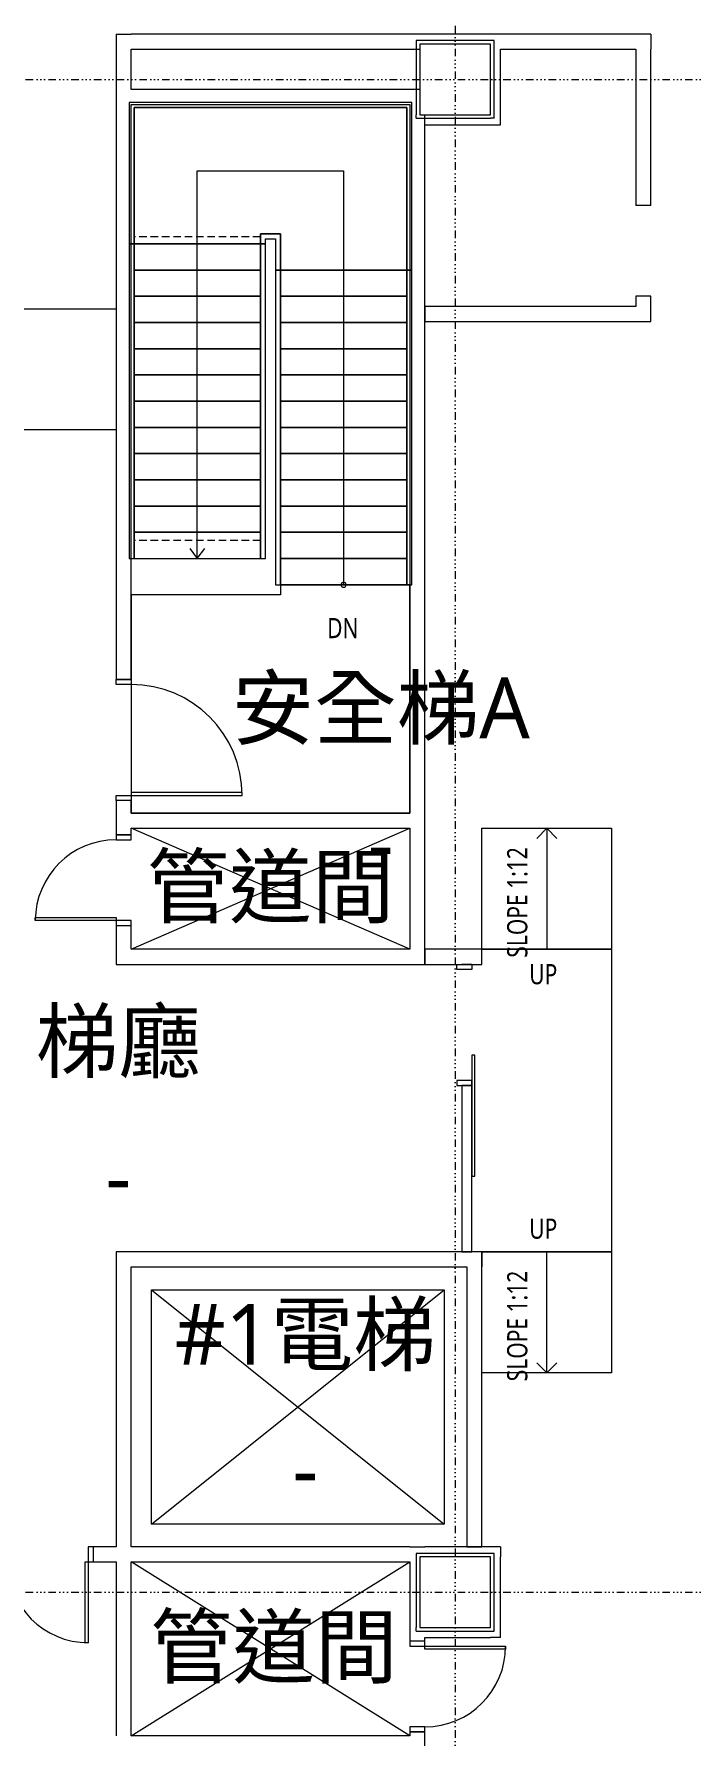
# Model space of a CAD drawing. Extents: x -32000 to 377127, y -29000 to 131250.
# Drawn here: x 248428 to 254956, y 58575 to 75450 of the extents above; entities that cross this region are included whole.
import ezdxf
from ezdxf.enums import TextEntityAlignment as Align

# ---------------------------------------------------------------- set-up
doc = ezdxf.new("R2010")
doc.units = 0
doc.header["$LTSCALE"] = 250
doc.linetypes.add('H12PL3$0$JJP_三點線', pattern=[0.9, 0.3, -0.15, 0, -0.15, 0, -0.15, 0, -0.15])
doc.linetypes.add('H12PL3$0$JJP_虛線(退縮線、投影線、地下室範圍、非屬本工程、圖面分區)', pattern=[0.45, 0.3, -0.15])
for name, color, linetype in [('H12PL3$0$A-OBJE-2D', 252, 'Continuous'), ('H12PL3$0$A-STRS', 252, 'Continuous'), ('H12PL3$0$A-TEXT', 252, 'Continuous'), ('H12PL3$0$A-WALL-IN', 252, 'Continuous'), ('H12PL3$0$A-ZONE', 252, 'Continuous'), ('H12PL3$0$Door', 252, 'Continuous'), ('H12PL3$0$S-COL', 252, 'Continuous'), ('H12PL3$0$S-GRID', 252, 'Continuous'), ('H12PL3$0$S-SLAB-SHOW', 252, 'Continuous')]:
    doc.layers.add(name, color=color, linetype=linetype)
doc.styles.add('H12PL3$0$Standard', font='', dxfattribs={"width": 0.8})
doc.styles.get('H12PL3$0$Standard').set_extended_font_data('Microsoft JhengHei')

# ---------------------------------------------------------------- blocks, each defined once
blk = doc.blocks.new('H12PL3')
at = {"layer": 'H12PL3$0$A-OBJE-2D', "lineweight": 0}
for p, q in [((249390, 66375), (252150, 67575)), ((252150, 66375), (249390, 67575)), ((253507.5, 67575), (253407.5, 67475)), ((253507.5, 67575), (253607.5, 67475)), ((250540, 63225), (251890, 63225)), ((249590, 60675), (252490, 63000)), ((249590, 63000), (252490, 60675)), ((249590, 60675), (249590, 63000)), ((249590, 63000), (252490, 63000)), ((252490, 63000), (252490, 60675)), ((253507.5, 62175), (253407.5, 62275)), ((253507.5, 62175), (253607.5, 62275)), ((252490, 60675), (249590, 60675)), ((249390, 58575), (252150, 60300)), ((252150, 58575), (249390, 60300))]:
    blk.add_line(p, q, dxfattribs=at)
for points in [[(247390, 72725), (249240, 72725), (249240, 71525), (247390, 71525)], [(252865, 67575), (254150, 67575), (254150, 66375), (252865, 66375)], [(252865, 63375), (254150, 63375), (254150, 62175), (252865, 62175)]]:
    blk.add_lwpolyline(points, close=True, dxfattribs=at)
at = {"layer": 'H12PL3$0$A-OBJE-2D', "lineweight": 0, "flags": 128}
for points in [[(253507.5, 67575), (253507.5, 66375)], [(253507.5, 62175), (253507.5, 63375)]]:
    blk.add_lwpolyline(points, dxfattribs=at)
at = {"layer": 'H12PL3$0$A-OBJE-2D', "lineweight": 0}
blk.add_lwpolyline([(252865, 66375), (254150, 66375), (254150, 63375), (252865, 63375)], dxfattribs=at)
at = {"layer": 'H12PL3$0$A-STRS', "lineweight": 0}
for p, q in [((252170, 74770), (249370, 74770)), ((249370, 74770), (249370, 73370)), ((252170, 73110), (252170, 74770)), ((249420, 73370), (249420, 74720)), ((249420, 74720), (252120, 74720)), ((252120, 74720), (249420, 74720)), ((249420, 74720), (249420, 73437.66)), ((252120, 74720), (249420, 74720)), ((249420, 74720), (249420, 73370)), ((252120, 74720), (252120, 73110)), ((252120, 73110), (252120, 74720)), ((252120, 73110), (252120, 74720)), ((250045, 73370), (250045, 74095)), ((250045, 74095), (251495, 74095)), ((251495, 74095), (251495, 73110)), ((249420, 73437.66), (249420, 73370)), ((250870, 73470), (250670, 73470)), ((250670, 73470), (250670, 73370)), ((250670, 73437.66), (250670, 73470)), ((250670, 73470), (250870, 73470)), ((250670, 73370), (250670, 73470)), ((250670, 73470), (250870, 73470)), ((250670, 73370), (250670, 73437.66)), ((250720, 73370), (250720, 73420)), ((250720, 73420), (250820, 73420)), ((250820, 73420), (250820, 73110)), ((250870, 73110), (250870, 73470)), ((250870, 73470), (250870, 73110)), ((250870, 73470), (250870, 73110)), ((249420, 73370), (249370, 73370)), ((249370, 73370), (249370, 70250)), ((249370, 73370), (249420, 73370)), ((249420, 70250), (249420, 73370)), ((249420, 73370), (249420, 70250)), ((249420, 73370), (250670, 73370)), ((249420, 73370), (250670, 73370)), ((249420, 73370), (250670, 73370)), ((250670, 73370), (249420, 73370)), ((249420, 73370), (249420, 73110)), ((249420, 73370), (250670, 73370)), ((250045, 70510), (250045, 73370)), ((250720, 73370), (250670, 73370)), ((250670, 73370), (250670, 70250)), ((250670, 73370), (250720, 73370)), ((250670, 70250), (250670, 73370)), ((250670, 73110), (250670, 73370)), ((250720, 70250), (250720, 73370)), ((249420, 73110), (250670, 73110)), ((250670, 73110), (249420, 73110)), ((249420, 73110), (249420, 72850)), ((249420, 73110), (250670, 73110)), ((250670, 72850), (250670, 73110)), ((250820, 73110), (250870, 73110)), ((250820, 73110), (250820, 69990)), ((250870, 73110), (250820, 73110)), ((250870, 69990), (250870, 73110)), ((250870, 73110), (250870, 69990)), ((252120, 73110), (250870, 73110)), ((252120, 73110), (250870, 73110)), ((250870, 73110), (252120, 73110)), ((252120, 73110), (250870, 73110)), ((250870, 73110), (250870, 72850)), ((251495, 73110), (251495, 70250)), ((252120, 73110), (252170, 73110)), ((252120, 73110), (252120, 69990)), ((252170, 73110), (252120, 73110)), ((252120, 69990), (252120, 73110)), ((252120, 72850), (252120, 73110)), ((252170, 69990), (252170, 73110)), ((249420, 72850), (250670, 72850)), ((250670, 72850), (249420, 72850)), ((249420, 72850), (249420, 72590)), ((249420, 72850), (250670, 72850)), ((250670, 72590), (250670, 72850)), ((252120, 72850), (250870, 72850)), ((250870, 72850), (252120, 72850)), ((252120, 72850), (250870, 72850)), ((250870, 72850), (250870, 72590)), ((252120, 72590), (252120, 72850)), ((249420, 72590), (250670, 72590)), ((250670, 72590), (249420, 72590)), ((249420, 72590), (249420, 72330)), ((249420, 72590), (250670, 72590)), ((250670, 72330), (250670, 72590)), ((252120, 72590), (250870, 72590)), ((250870, 72590), (252120, 72590)), ((252120, 72590), (250870, 72590)), ((250870, 72590), (250870, 72330)), ((252120, 72330), (252120, 72590)), ((249420, 72330), (250670, 72330)), ((250670, 72330), (249420, 72330)), ((249420, 72330), (249420, 72070)), ((249420, 72330), (250670, 72330)), ((250670, 72070), (250670, 72330)), ((252120, 72330), (250870, 72330)), ((250870, 72330), (252120, 72330)), ((252120, 72330), (250870, 72330)), ((250870, 72330), (250870, 72070)), ((252120, 72070), (252120, 72330)), ((249420, 72070), (250670, 72070)), ((250670, 72070), (249420, 72070)), ((249420, 72070), (249420, 71810)), ((249420, 72070), (250670, 72070)), ((250670, 71810), (250670, 72070)), ((252120, 72070), (250870, 72070)), ((250870, 72070), (252120, 72070)), ((252120, 72070), (250870, 72070)), ((250870, 72070), (250870, 71810)), ((252120, 71810), (252120, 72070)), ((249420, 71810), (250670, 71810)), ((250670, 71810), (249420, 71810)), ((249420, 71810), (249420, 71550)), ((249420, 71810), (250670, 71810)), ((250670, 71550), (250670, 71810)), ((252120, 71810), (250870, 71810)), ((250870, 71810), (252120, 71810)), ((252120, 71810), (250870, 71810)), ((250870, 71810), (250870, 71550)), ((252120, 71550), (252120, 71810)), ((249420, 71550), (250670, 71550)), ((250670, 71550), (249420, 71550)), ((249420, 71550), (249420, 71290)), ((249420, 71550), (250670, 71550)), ((250670, 71290), (250670, 71550)), ((252120, 71550), (250870, 71550)), ((250870, 71550), (252120, 71550)), ((252120, 71550), (250870, 71550)), ((250870, 71550), (250870, 71290)), ((252120, 71290), (252120, 71550)), ((249420, 71290), (250670, 71290)), ((250670, 71290), (249420, 71290)), ((249420, 71290), (249420, 71030)), ((249420, 71290), (250670, 71290)), ((250670, 71030), (250670, 71290)), ((252120, 71290), (250870, 71290)), ((250870, 71290), (252120, 71290)), ((252120, 71290), (250870, 71290)), ((250870, 71290), (250870, 71030)), ((252120, 71030), (252120, 71290)), ((249420, 71030), (250670, 71030)), ((250670, 71030), (249420, 71030)), ((249420, 71030), (249420, 70770)), ((249420, 71030), (250670, 71030)), ((250670, 70770), (250670, 71030)), ((252120, 71030), (250870, 71030)), ((250870, 71030), (252120, 71030)), ((252120, 71030), (250870, 71030)), ((250870, 71030), (250870, 70770)), ((252120, 70770), (252120, 71030)), ((249420, 70770), (250670, 70770)), ((250670, 70770), (249420, 70770)), ((249420, 70770), (249420, 70510)), ((249420, 70770), (250670, 70770)), ((250670, 70510), (250670, 70770)), ((252120, 70770), (250870, 70770)), ((250870, 70770), (252120, 70770)), ((252120, 70770), (250870, 70770)), ((250870, 70770), (250870, 70510)), ((252120, 70510), (252120, 70770)), ((249420, 70510), (250670, 70510)), ((250670, 70510), (249420, 70510)), ((249420, 70510), (249420, 70250)), ((249420, 70510), (250670, 70510)), ((250045, 70250), (250045, 70510)), ((250670, 70250), (250670, 70510)), ((252120, 70510), (250870, 70510)), ((250870, 70510), (252120, 70510)), ((252120, 70510), (250870, 70510)), ((250870, 70510), (250870, 70250)), ((252120, 70250), (252120, 70510)), ((249370, 70250), (249420, 70250)), ((249420, 70250), (250670, 70250)), ((249420, 70250), (250670, 70250)), ((249970, 70350), (250045, 70250)), ((250045, 70250), (250120, 70350)), ((250670, 70250), (250720, 70250)), ((252120, 70250), (250870, 70250)), ((250870, 70250), (252120, 70250)), ((252120, 70250), (250870, 70250)), ((250870, 70250), (250870, 69990)), ((251495, 70250), (251495, 69990)), ((252120, 69990), (252120, 70250)), ((250820, 69990), (250870, 69990)), ((250870, 69990), (252120, 69990)), ((250870, 69990), (252120, 69990)), ((252120, 69990), (252170, 69990))]:
    blk.add_line(p, q, dxfattribs=at)
at = {"layer": 'H12PL3$0$A-STRS', "linetype": 'H12PL3$0$JJP_虛線(退縮線、投影線、地下室範圍、非屬本工程、圖面分區)', "lineweight": 0}
for p, q in [((250670, 73437.66), (249420, 73437.66)), ((252120, 73110), (250870, 73110)), ((250670, 70429.09), (249420, 70429.09))]:
    blk.add_line(p, q, dxfattribs=at)
at = {"layer": 'H12PL3$0$A-STRS', "lineweight": 0, "flags": 128}
blk.add_lwpolyline([(251520, 69990, 1), (251470, 69990, 1)], format="xyb", close=True, dxfattribs=at)
at = {"layer": 'H12PL3$0$A-WALL-IN', "lineweight": 0}
for p, q in [((254540, 73750), (254390, 73750)), ((254540, 72850), (254390, 72850)), ((249390, 69050), (249240, 69050)), ((249390, 67850), (249240, 67850)), ((249240, 67510), (249390, 67510)), ((249240, 66610), (249390, 66610)), ((252765, 66225), (252665, 66225)), ((252765, 65025), (252665, 65025)), ((249015, 60300), (249015, 60450)), ((252300, 59515), (252150, 59515)), ((252300, 58615), (252150, 58615))]:
    blk.add_line(p, q, dxfattribs=at)
at = {"layer": 'H12PL3$0$A-WALL-IN', "lineweight": 0, "flags": 128}
for points in [[(249240, 75450), (249390, 75450)], [(249240, 75450), (249240, 69050)], [(253050, 75450), (249390, 75450)], [(254540, 75450), (253050, 75450)], [(254540, 75450), (254540, 75300)], [(249390, 75300), (252250, 75300)], [(249390, 74900), (249390, 75300)], [(252215, 75385), (252215, 75350)], [(252950, 75385), (252215, 75385)], [(252215, 75350), (252215, 74650)], [(252985, 75385), (252950, 75385)], [(252985, 74615), (252985, 75385)], [(253050, 75300), (254390, 75300)], [(253050, 74650), (253050, 75300)], [(254390, 75300), (254390, 73750)], [(254540, 73750), (254540, 75300)], [(252150, 74900), (249390, 74900)], [(252250, 74900), (252150, 74900)], [(249390, 74750), (252150, 74750)], [(249390, 69050), (249390, 74750)], [(252150, 74750), (252150, 67725)], [(252215, 74615), (252215, 74650)], [(252215, 74615), (252950, 74615)], [(252300, 66375), (252300, 74650)], [(252300, 74550), (252300, 74650)], [(252985, 74615), (252950, 74615)], [(253050, 74550), (253050, 74650)], [(252300, 74550), (253050, 74550)], [(254390, 72750), (252300, 72750)], [(252300, 72750), (252300, 72600)], [(254390, 72850), (254390, 72750)], [(254540, 72750), (254540, 72850)], [(254540, 72600), (254540, 72750)], [(252300, 72600), (254540, 72600)], [(249240, 67850), (249240, 67510)], [(249390, 67725), (249390, 67850)], [(252150, 67725), (249390, 67725)], [(249390, 67575), (252150, 67575)], [(249390, 67510), (249390, 67575)], [(252150, 67575), (252150, 66375)], [(249240, 66610), (249240, 66225)], [(249390, 66375), (249390, 66610)], [(252150, 66375), (249390, 66375)], [(252865, 66375), (252300, 66375)], [(252300, 66375), (252300, 66225)], [(252300, 66225), (252300, 66375)], [(252865, 66225), (252865, 66375)], [(249240, 66225), (249390, 66225)], [(249390, 66225), (252300, 66225)], [(252300, 66225), (252865, 66225)], [(252665, 65025), (252665, 63375)], [(252765, 63375), (252765, 65025)], [(249240, 63375), (249240, 63225)], [(252865, 63375), (249240, 63375)], [(252665, 63375), (252765, 63375)], [(252865, 63375), (252865, 63225)], [(249240, 63225), (249240, 60450)], [(249390, 60450), (249390, 63225)], [(249390, 63225), (252715, 63225)], [(252715, 63225), (252715, 60450)], [(252865, 60450), (252865, 63225)], [(249240, 60450), (249015, 60450)], [(252150, 60450), (249390, 60450)], [(252150, 60450), (252300, 60450)], [(253050, 60450), (252300, 60450)], [(252715, 60450), (252865, 60450)], [(253050, 60450), (253050, 60350)], [(249015, 60300), (249240, 60300)], [(249240, 60300), (249240, 58575)], [(249390, 58575), (249390, 60300)], [(249390, 60300), (252150, 60300)], [(252150, 60300), (252150, 59515)], [(252215, 60385), (252215, 60350)], [(252950, 60385), (252215, 60385)], [(252215, 60350), (252215, 59650)], [(252985, 60385), (252950, 60385)], [(252985, 59650), (252985, 60385)], [(253050, 59550), (253050, 60350)], [(252215, 59615), (252215, 59650)], [(252215, 59615), (252985, 59615)], [(252985, 59615), (252985, 59650)], [(252300, 59550), (252950, 59550)], [(252300, 59515), (252300, 59550)], [(253050, 59550), (252950, 59550)], [(252150, 58575), (249390, 58575)], [(252150, 58615), (252150, 58575)], [(252300, 52325), (252300, 58615)]]:
    blk.add_lwpolyline(points, dxfattribs=at)
at = {"layer": 'H12PL3$0$Door', "lineweight": 0}
for p, q in [((254540, 73750), (254390, 73750)), ((254540, 72850), (254390, 72850)), ((249240, 69000), (249240, 69050)), ((249240, 69050), (249390, 69050)), ((249390, 69050), (249390, 69000)), ((249390, 69000), (249240, 69000)), ((249240, 67850), (249240, 67900)), ((249240, 67900), (249390, 67900)), ((249390, 67850), (249240, 67850)), ((250490, 67930), (249390, 67930)), ((249390, 67930), (249390, 67900)), ((249390, 67900), (250490, 67900)), ((249390, 67900), (249390, 67850)), ((250490, 67900), (250490, 67930)), ((249240, 67510), (249240, 67460)), ((249390, 67510), (249240, 67510)), ((249390, 67460), (249390, 67510)), ((249240, 67460), (249390, 67460)), ((248440, 66660), (248440, 66690)), ((248440, 66690), (249240, 66690)), ((249240, 66660), (248440, 66660)), ((249240, 66690), (249240, 66660)), ((249240, 66660), (249240, 66610)), ((249390, 66660), (249240, 66660)), ((249390, 66610), (249390, 66660)), ((249240, 66610), (249390, 66610)), ((252615, 66175), (252615, 66225)), ((252615, 66225), (252765, 66225)), ((252765, 66175), (252615, 66175)), ((252765, 66225), (252765, 66175)), ((252765, 65325), (252765, 64125)), ((252795, 65325), (252765, 65325)), ((252795, 64125), (252795, 65325)), ((252765, 65075), (252615, 65075)), ((252615, 65075), (252615, 65025)), ((252615, 65025), (252765, 65025)), ((252765, 65025), (252765, 65075)), ((252765, 64125), (252795, 64125)), ((249015, 60450), (248965, 60450)), ((248965, 60450), (248965, 60300)), ((249015, 60300), (249015, 60450)), ((248935, 59500), (248935, 60300)), ((248935, 60300), (248965, 60300)), ((248965, 60300), (248965, 59500)), ((248965, 60300), (249015, 60300)), ((248965, 59500), (248935, 59500)), ((252300, 59515), (252150, 59515)), ((252150, 59515), (252150, 59465)), ((252150, 59465), (252300, 59465)), ((252300, 59465), (252300, 59515)), ((252300, 59465), (253100, 59465)), ((252300, 59435), (252300, 59465)), ((253100, 59435), (252300, 59435)), ((253100, 59465), (253100, 59435)), ((252300, 58665), (252150, 58665)), ((252150, 58665), (252150, 58615)), ((252150, 58615), (252300, 58615)), ((252300, 58615), (252300, 58665))]:
    blk.add_line(p, q, dxfattribs=at)
for centre, radius, start, end in [((249390, 67900), 1100, 0, 90), ((249240, 66660), 800, 90, 180), ((248965, 60300), 800, 180, 270), ((252300, 59465), 800, 270, 0)]:
    blk.add_arc(centre, radius, start, end, dxfattribs=at)
at = {"layer": 'H12PL3$0$S-COL', "lineweight": 0, "flags": 128}
for points in [[(252250, 74650), (252950, 74650), (252950, 75350), (252250, 75350)], [(252250, 59650), (252950, 59650), (252950, 60350), (252250, 60350)]]:
    blk.add_lwpolyline(points, close=True, dxfattribs=at)
at = {"layer": 'H12PL3$0$S-GRID', "linetype": 'H12PL3$0$JJP_三點線', "lineweight": 0}
for p, q in [((252600, 128250), (252600, -28000)), ((-29000, 75000), (289600, 75000)), ((-29000, 60000), (289600, 60000))]:
    blk.add_line(p, q, dxfattribs=at)
at = {"layer": 'H12PL3$0$S-SLAB-SHOW', "lineweight": 0, "flags": 128}
blk.add_lwpolyline([(249390, 67725), (252150, 67725), (252150, 69990), (250870, 69990), (250870, 69890), (249390, 69890)], close=True, dxfattribs=at)
at = {"layer": 'H12PL3$0$A-TEXT', "linetype": 'Continuous', "lineweight": 0, "char_height": 200, "style": 'H12PL3$0$Standard'}
for s, insert, attachment_point in [('\\A1;DN', (251331.51, 69559.68), 4), ('\\A1;UP', (253333.66, 66228.51), 1), ('\\A1;UP', (253333.66, 63705.27), 1)]:
    blk.add_mtext(s, dxfattribs=dict(at, insert=insert, attachment_point=attachment_point))
at = {"layer": 'H12PL3$0$A-TEXT', "linetype": 'Continuous', "lineweight": 0, "char_height": 200, "attachment_point": 1, "rotation": 90, "style": 'H12PL3$0$Standard'}
for insert in [(253114.93, 66291.75), (253114.93, 62091.75)]:
    blk.add_mtext('\\A1;SLOPE 1:12', dxfattribs=dict(at, insert=insert))
at = {"layer": 'H12PL3$0$A-ZONE', "style": 'H12PL3$0$Standard'}
for s, p in [('安全梯A', (251861.84, 69067.78)), ('管道間', (250770, 67297.55)), ('-', (251861.84, 67725.88)), ('梯廳', (249262.77, 65764.23)), ('-', (249262.77, 64420.81)), ('#1電梯', (251115, 62857.06)), ('-', (251115, 61516.69)), ('管道間', (250802.5, 59760.05))]:
    blk.add_text(s, height=600, dxfattribs=at).set_placement(p, align=Align.TOP_CENTER)

msp = doc.modelspace()

# ---------------------------------------------------------------- block references
msp.add_blockref('H12PL3', (0, 0))

doc.saveas('drawing.dxf')
